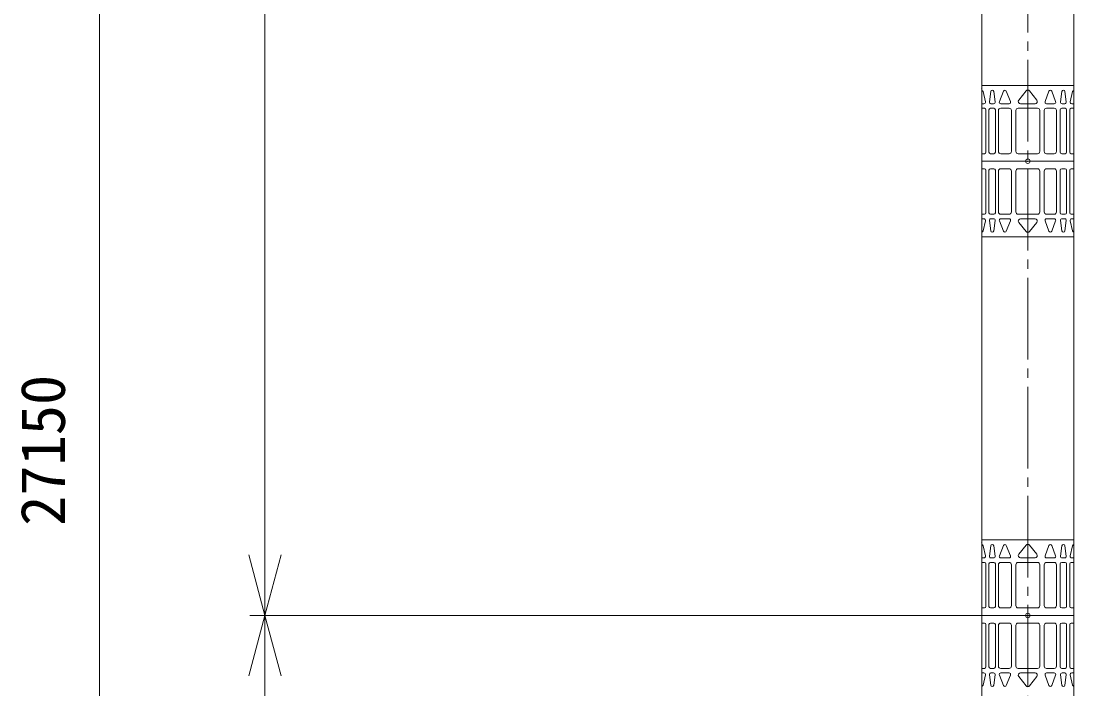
# Model space of a CAD drawing. Units: millimetres, scale not verified. Extents: x -17582 to 17444, y -25751 to 25749.
# Drawn here: x -17582 to -10622, y -4883 to -472 of the extents above; entities that cross this region are included whole.
import ezdxf
from ezdxf.enums import TextEntityAlignment as Align

# ---------------------------------------------------------------- set-up
doc = ezdxf.new("R2010")
doc.units = ezdxf.units.MM
doc.header["$LTSCALE"] = 60
doc.header["$PDMODE"] = 32
doc.header["$PDSIZE"] = 30
doc.linetypes.add('CHAIN2', pattern=[12, 9, -1, 1, -1])
for name, color, linetype, lineweight in [('0-3_05 寸法', 7, 'Continuous', 18), ('0-4_10 当社外形線', 7, 'Continuous', 18), ('0-5_12 当社中心線', 7, 'CHAIN2', 18)]:
    doc.layers.add(name, color=color, linetype=linetype, lineweight=lineweight)
doc.styles.add('ＭＳ ゴシック', font='')
doc.styles.get('ＭＳ ゴシック').set_extended_font_data('MS Gothic')

msp = doc.modelspace()

# ---------------------------------------------------------------- linework, layer by layer
at = {"layer": '0-3_05 寸法'}
for p, q in [((-17063.81, 10202.23), (-17063.81, -16147.77)), ((-15969.91, -3997.77), (-15969.91, 10202.23)), ((-15969.91, -4397.77), (-15969.91, -3997.77)), ((-11431.6, -4397.77), (-16069.91, -4397.77)), ((-11431.6, -4397.77), (-16069.91, -4397.77)), ((-11232.6, -4397.77), (-15970.41, -4397.77)), ((-15969.91, -4397.77), (-15969.91, -4797.77)), ((-15969.91, -7497.77), (-15969.91, -4797.77))]:
    msp.add_line(p, q, dxfattribs=at)
for points in [[(-15862.73, -3997.77), (-15969.91, -4397.77), (-16077.09, -3997.77)], [(-16077.09, -4797.77), (-15969.91, -4397.77), (-15862.73, -4797.77)]]:
    msp.add_lwpolyline(points, dxfattribs=at)
at = {"layer": '0-4_10 当社外形線'}
for p, q in [((-11231.6, 1602.23), (-11231.6, -1397.77)), ((-10622, -897.77), (-11231.6, -897.77)), ((-11235.5, -917.77), (-11235.5, -917.56)), ((-11207, -1005.06), (-11222.4, -937.26)), ((-11180.9, -1005.69), (-11172, -937.09)), ((-11152.4, -937.09), (-11143.6, -1005.69)), ((-11115.1, -1003.84), (-11087.8, -935.28)), ((-11069.4, -935.28), (-11041.6, -1003.84)), ((-10986.5, -993.46), (-10938.4, -932.65)), ((-10915.3, -932.65), (-10867.2, -993.46)), ((-10812.5, -1004.04), (-10787.1, -935.44)), ((-10768.5, -935.44), (-10743.2, -1004.04)), ((-10710.1, -1005.69), (-10701.2, -937.09)), ((-10681.7, -937.09), (-10672.8, -1005.69)), ((-10646.6, -1005.06), (-10631.3, -937.26)), ((-11231.6, -1017.77), (-11216.7, -1017.77)), ((-11153.3, -1017.77), (-11171.1, -1017.77)), ((-11050.8, -1017.77), (-11105.9, -1017.77)), ((-10879, -1017.77), (-10974.7, -1017.77)), ((-10752.5, -1017.77), (-10803.2, -1017.77)), ((-10682.5, -1017.77), (-10700.3, -1017.77)), ((-10622, -1017.77), (-10637, -1017.77)), ((-11213.5, -1047.77), (-11231.6, -1047.77)), ((-11203.5, -1337.77), (-11203.5, -1057.77)), ((-11183.5, -1057.77), (-11183.5, -1337.77)), ((-11151, -1047.77), (-11173.5, -1047.77)), ((-11141, -1337.77), (-11141, -1057.77)), ((-11121, -1062.77), (-11121, -1332.77)), ((-11050.7, -1047.77), (-11106, -1047.77)), ((-11035.7, -1332.77), (-11035.7, -1062.77)), ((-11005.7, -1062.77), (-11005.7, -1332.77)), ((-10863, -1047.77), (-10990.7, -1047.77)), ((-10848, -1332.77), (-10848, -1062.77)), ((-10818, -1062.77), (-10818, -1332.77)), ((-10752.7, -1047.77), (-10803, -1047.77)), ((-10737.7, -1332.77), (-10737.7, -1062.77)), ((-10712.7, -1057.77), (-10712.7, -1337.77)), ((-10680.2, -1047.77), (-10702.7, -1047.77)), ((-10670.2, -1337.77), (-10670.2, -1057.77)), ((-10650.2, -1337.77), (-10650.2, -1057.77)), ((-10640.2, -1047.77), (-10622, -1047.77)), ((-11231.6, -1347.77), (-11213.5, -1347.77)), ((-11173.5, -1347.77), (-11151, -1347.77)), ((-11106, -1347.77), (-11050.7, -1347.77)), ((-10990.7, -1347.77), (-10863, -1347.77)), ((-10803, -1347.77), (-10752.7, -1347.77)), ((-10702.7, -1347.77), (-10680.2, -1347.77)), ((-10622, -1347.77), (-10640.2, -1347.77)), ((-11231.6, -1397.77), (-11231.6, -4397.77)), ((-10622, -1397.77), (-11231.6, -1397.77)), ((-11231.6, -1447.77), (-11213.5, -1447.77)), ((-11203.5, -1457.77), (-11203.5, -1737.77)), ((-11183.5, -1737.77), (-11183.5, -1457.77)), ((-11173.5, -1447.77), (-11151, -1447.77)), ((-11141, -1457.77), (-11141, -1737.77)), ((-11106, -1447.77), (-11050.7, -1447.77)), ((-10990.7, -1447.77), (-10863, -1447.77)), ((-10803, -1447.77), (-10752.7, -1447.77)), ((-10712.7, -1737.77), (-10712.7, -1457.77)), ((-10702.7, -1447.77), (-10680.2, -1447.77)), ((-10670.2, -1457.77), (-10670.2, -1737.77)), ((-10650.2, -1457.77), (-10650.2, -1737.77)), ((-10622, -1447.77), (-10640.2, -1447.77)), ((-11121, -1732.77), (-11121, -1462.77)), ((-11035.7, -1462.77), (-11035.7, -1732.77)), ((-11005.7, -1732.77), (-11005.7, -1462.77)), ((-10848, -1462.77), (-10848, -1732.77)), ((-10818, -1732.77), (-10818, -1462.77)), ((-10737.7, -1462.77), (-10737.7, -1732.77)), ((-11213.5, -1747.77), (-11231.6, -1747.77)), ((-11231.6, -1777.77), (-11216.7, -1777.77)), ((-11207, -1790.48), (-11222.4, -1858.28)), ((-11180.9, -1789.84), (-11172, -1858.45)), ((-11151, -1747.77), (-11173.5, -1747.77)), ((-11153.3, -1777.77), (-11171.1, -1777.77)), ((-11152.4, -1858.45), (-11143.6, -1789.84)), ((-11115.1, -1791.69), (-11087.8, -1860.26)), ((-11050.7, -1747.77), (-11106, -1747.77)), ((-11050.8, -1777.77), (-11105.9, -1777.77)), ((-11069.4, -1860.26), (-11041.6, -1791.69)), ((-10863, -1747.77), (-10990.7, -1747.77)), ((-10986.5, -1802.07), (-10938.4, -1862.88)), ((-10879, -1777.77), (-10974.7, -1777.77)), ((-10915.3, -1862.88), (-10867.2, -1802.07)), ((-10812.5, -1791.49), (-10787.1, -1860.1)), ((-10752.5, -1777.77), (-10803.2, -1777.77)), ((-10752.7, -1747.77), (-10803, -1747.77)), ((-10768.5, -1860.1), (-10743.2, -1791.49)), ((-10710.1, -1789.84), (-10701.2, -1858.45)), ((-10680.2, -1747.77), (-10702.7, -1747.77)), ((-10682.5, -1777.77), (-10700.3, -1777.77)), ((-10681.7, -1858.45), (-10672.8, -1789.84)), ((-10646.6, -1790.48), (-10631.3, -1858.28)), ((-10640.2, -1747.77), (-10622, -1747.77)), ((-10622, -1777.77), (-10637, -1777.77)), ((-10622, -1897.77), (-11231.6, -1897.77)), ((-11235.5, -3917.77), (-11235.5, -3917.56)), ((-10622, -3897.77), (-11231.6, -3897.77)), ((-11207, -4005.06), (-11222.4, -3937.26)), ((-11180.9, -4005.69), (-11172, -3937.09)), ((-11152.4, -3937.09), (-11143.6, -4005.69)), ((-11115.1, -4003.84), (-11087.8, -3935.28)), ((-11069.4, -3935.28), (-11041.6, -4003.84)), ((-10986.5, -3993.46), (-10938.4, -3932.65)), ((-10915.3, -3932.65), (-10867.2, -3993.46)), ((-10812.5, -4004.04), (-10787.1, -3935.44)), ((-10768.5, -3935.44), (-10743.2, -4004.04)), ((-10710.1, -4005.69), (-10701.2, -3937.09)), ((-10681.7, -3937.09), (-10672.8, -4005.69)), ((-10646.6, -4005.06), (-10631.3, -3937.26)), ((-11231.6, -4017.77), (-11216.7, -4017.77)), ((-11153.3, -4017.77), (-11171.1, -4017.77)), ((-11050.8, -4017.77), (-11105.9, -4017.77)), ((-10879, -4017.77), (-10974.7, -4017.77)), ((-10752.5, -4017.77), (-10803.2, -4017.77)), ((-10682.5, -4017.77), (-10700.3, -4017.77)), ((-10622, -4017.77), (-10637, -4017.77)), ((-11213.5, -4047.77), (-11231.6, -4047.77)), ((-11203.5, -4337.77), (-11203.5, -4057.77)), ((-11183.5, -4057.77), (-11183.5, -4337.77)), ((-11151, -4047.77), (-11173.5, -4047.77)), ((-11141, -4337.77), (-11141, -4057.77)), ((-11121, -4062.77), (-11121, -4332.77)), ((-11050.7, -4047.77), (-11106, -4047.77)), ((-11035.7, -4332.77), (-11035.7, -4062.77)), ((-11005.7, -4062.77), (-11005.7, -4332.77)), ((-10863, -4047.77), (-10990.7, -4047.77)), ((-10848, -4332.77), (-10848, -4062.77)), ((-10818, -4062.77), (-10818, -4332.77)), ((-10752.7, -4047.77), (-10803, -4047.77)), ((-10737.7, -4332.77), (-10737.7, -4062.77)), ((-10712.7, -4057.77), (-10712.7, -4337.77)), ((-10680.2, -4047.77), (-10702.7, -4047.77)), ((-10670.2, -4337.77), (-10670.2, -4057.77)), ((-10650.2, -4337.77), (-10650.2, -4057.77)), ((-10640.2, -4047.77), (-10622, -4047.77)), ((-11231.6, -4347.77), (-11213.5, -4347.77)), ((-11173.5, -4347.77), (-11151, -4347.77)), ((-11106, -4347.77), (-11050.7, -4347.77)), ((-10990.7, -4347.77), (-10863, -4347.77)), ((-10803, -4347.77), (-10752.7, -4347.77)), ((-10702.7, -4347.77), (-10680.2, -4347.77)), ((-10622, -4347.77), (-10640.2, -4347.77)), ((-11231.6, -4397.77), (-11231.6, -7897.77)), ((-10622, -4397.77), (-11231.6, -4397.77)), ((-11231.6, -4447.77), (-11213.5, -4447.77)), ((-11173.5, -4447.77), (-11151, -4447.77)), ((-11106, -4447.77), (-11050.7, -4447.77)), ((-10990.7, -4447.77), (-10863, -4447.77)), ((-10803, -4447.77), (-10752.7, -4447.77)), ((-10702.7, -4447.77), (-10680.2, -4447.77)), ((-10622, -4447.77), (-10640.2, -4447.77)), ((-11203.5, -4457.77), (-11203.5, -4737.77)), ((-11183.5, -4737.77), (-11183.5, -4457.77)), ((-11141, -4457.77), (-11141, -4737.77)), ((-11121, -4732.77), (-11121, -4462.77)), ((-11035.7, -4462.77), (-11035.7, -4732.77)), ((-11005.7, -4732.77), (-11005.7, -4462.77)), ((-10848, -4462.77), (-10848, -4732.77)), ((-10818, -4732.77), (-10818, -4462.77)), ((-10737.7, -4462.77), (-10737.7, -4732.77)), ((-10712.7, -4737.77), (-10712.7, -4457.77)), ((-10670.2, -4457.77), (-10670.2, -4737.77)), ((-10650.2, -4457.77), (-10650.2, -4737.77)), ((-11213.5, -4747.77), (-11231.6, -4747.77)), ((-11231.6, -4777.77), (-11216.7, -4777.77)), ((-11207, -4790.48), (-11222.4, -4858.28)), ((-11180.9, -4789.84), (-11172, -4858.45)), ((-11151, -4747.77), (-11173.5, -4747.77)), ((-11153.3, -4777.77), (-11171.1, -4777.77)), ((-11152.4, -4858.45), (-11143.6, -4789.84)), ((-11115.1, -4791.69), (-11087.8, -4860.26)), ((-11050.7, -4747.77), (-11106, -4747.77)), ((-11050.8, -4777.77), (-11105.9, -4777.77)), ((-11069.4, -4860.26), (-11041.6, -4791.69)), ((-10863, -4747.77), (-10990.7, -4747.77)), ((-10986.5, -4802.07), (-10938.4, -4862.88)), ((-10879, -4777.77), (-10974.7, -4777.77)), ((-10915.3, -4862.88), (-10867.2, -4802.07)), ((-10812.5, -4791.49), (-10787.1, -4860.1)), ((-10752.5, -4777.77), (-10803.2, -4777.77)), ((-10752.7, -4747.77), (-10803, -4747.77)), ((-10768.5, -4860.1), (-10743.2, -4791.49)), ((-10710.1, -4789.84), (-10701.2, -4858.45)), ((-10680.2, -4747.77), (-10702.7, -4747.77)), ((-10682.5, -4777.77), (-10700.3, -4777.77)), ((-10681.7, -4858.45), (-10672.8, -4789.84)), ((-10646.6, -4790.48), (-10631.3, -4858.28)), ((-10640.2, -4747.77), (-10622, -4747.77)), ((-10622, -4777.77), (-10637, -4777.77))]:
    msp.add_line(p, q, dxfattribs=at)
for points in [[(-11231.6, 1602.23), (-10622, 1602.23), (-10622, -1397.77)], [(-11231.6, -1397.77), (-10622, -1397.77), (-10622, -4397.77)], [(-11231.6, -4397.77), (-10622, -4397.77), (-10622, -7897.77)]]:
    msp.add_lwpolyline(points, dxfattribs=at)
for centre, radius, start, end in [((-11232.1, -939.46), 10, 12.7481, 87.1108), ((-11162.2, -939.16), 10, 11.9877, 168.012), ((-11078.6, -939.2), 10, 23.1005, 156.9), ((-10926.8, -941.95), 15, 38.3283, 141.672), ((-10777.8, -939.16), 10, 21.8778, 158.122), ((-10691.4, -939.16), 10, 11.9877, 168.012), ((-10621.5, -939.46), 10, 92.8892, 167.252), ((-11216.7, -1007.77), 10, 270, 15.7318), ((-11171.1, -1007.77), 10, 168.012, 270), ((-11153.3, -1007.77), 10, 270, 11.9877), ((-11105.9, -1007.77), 10, 156.9, 270), ((-11050.8, -1007.77), 10, 270, 23.1005), ((-10974.7, -1002.77), 15, 141.672, 270), ((-10879, -1002.77), 15, 270, 38.3283), ((-10803.2, -1007.77), 10, 158.122, 270), ((-10752.5, -1007.77), 10, 270, 21.8778), ((-10700.3, -1007.77), 10, 168.012, 270), ((-10682.5, -1007.77), 10, 270, 11.9877), ((-10637, -1007.77), 10, 164.268, 270), ((-11213.5, -1057.77), 10, 0, 90), ((-11173.5, -1057.77), 10, 90, 180), ((-11151, -1057.77), 10, 0, 90), ((-11106, -1062.77), 15, 90, 180), ((-11050.7, -1062.77), 15, 0, 90), ((-10990.7, -1062.77), 15, 90, 180), ((-10863, -1062.77), 15, 0, 90), ((-10803, -1062.77), 15, 90, 180), ((-10752.7, -1062.77), 15, 0, 90), ((-10702.7, -1057.77), 10, 90, 180), ((-10680.2, -1057.77), 10, 0, 90), ((-10640.2, -1057.77), 10, 90, 180), ((-11213.5, -1337.77), 10, 270, 0), ((-11173.5, -1337.77), 10, 180, 270), ((-11151, -1337.77), 10, 270, 0), ((-11106, -1332.77), 15, 180, 270), ((-11050.7, -1332.77), 15, 270, 0), ((-10990.7, -1332.77), 15, 180, 270), ((-10863, -1332.77), 15, 270, 0), ((-10803, -1332.77), 15, 180, 270), ((-10752.7, -1332.77), 15, 270, 0), ((-10702.7, -1337.77), 10, 180, 270), ((-10680.2, -1337.77), 10, 270, 0), ((-10640.2, -1337.77), 10, 180, 270), ((-11213.5, -1457.77), 10, 0, 90), ((-11173.5, -1457.77), 10, 90, 180), ((-11151, -1457.77), 10, 0, 90), ((-11106, -1462.77), 15, 90, 180), ((-11050.7, -1462.77), 15, 0, 90), ((-10990.7, -1462.77), 15, 90, 180), ((-10863, -1462.77), 15, 0, 90), ((-10803, -1462.77), 15, 90, 180), ((-10752.7, -1462.77), 15, 0, 90), ((-10702.7, -1457.77), 10, 90, 180), ((-10680.2, -1457.77), 10, 0, 90), ((-10640.2, -1457.77), 10, 90, 180), ((-11213.5, -1737.77), 10, 270, 0), ((-11173.5, -1737.77), 10, 180, 270), ((-11151, -1737.77), 10, 270, 0), ((-11106, -1732.77), 15, 180, 270), ((-11050.7, -1732.77), 15, 270, 0), ((-10990.7, -1732.77), 15, 180, 270), ((-10863, -1732.77), 15, 270, 0), ((-10803, -1732.77), 15, 180, 270), ((-10752.7, -1732.77), 15, 270, 0), ((-10702.7, -1737.77), 10, 180, 270), ((-10680.2, -1737.77), 10, 270, 0), ((-10640.2, -1737.77), 10, 180, 270), ((-11216.7, -1787.77), 10, 344.268, 90), ((-11171.1, -1787.77), 10, 90, 191.988), ((-11153.3, -1787.77), 10, 348.012, 90), ((-11105.9, -1787.77), 10, 90, 203.1), ((-11050.8, -1787.77), 10, 336.9, 90), ((-10974.7, -1792.77), 15, 90, 218.328), ((-10879, -1792.77), 15, 321.672, 90), ((-10803.2, -1787.77), 10, 90, 201.878), ((-10752.5, -1787.77), 10, 338.122, 90), ((-10700.3, -1787.77), 10, 90, 191.988), ((-10682.5, -1787.77), 10, 348.012, 90), ((-10637, -1787.77), 10, 90, 195.732), ((-11232.1, -1856.07), 10, 272.889, 347.252), ((-11162.2, -1856.37), 10, 191.988, 348.012), ((-11078.6, -1856.33), 10, 203.1, 336.9), ((-10926.8, -1853.58), 15, 218.328, 321.672), ((-10777.8, -1856.37), 10, 201.878, 338.122), ((-10691.4, -1856.37), 10, 191.988, 348.012), ((-10621.5, -1856.07), 10, 192.748, 267.111), ((-11232.1, -3939.46), 10, 12.7481, 87.1108), ((-11162.2, -3939.16), 10, 11.9877, 168.012), ((-11078.6, -3939.2), 10, 23.1005, 156.9), ((-10926.8, -3941.95), 15, 38.3283, 141.672), ((-10777.8, -3939.16), 10, 21.8778, 158.122), ((-10691.4, -3939.16), 10, 11.9877, 168.012), ((-10621.5, -3939.46), 10, 92.8892, 167.252), ((-11216.7, -4007.77), 10, 270, 15.7318), ((-11171.1, -4007.77), 10, 168.012, 270), ((-11153.3, -4007.77), 10, 270, 11.9877), ((-11105.9, -4007.77), 10, 156.9, 270), ((-11050.8, -4007.77), 10, 270, 23.1005), ((-10974.7, -4002.77), 15, 141.672, 270), ((-10879, -4002.77), 15, 270, 38.3283), ((-10803.2, -4007.77), 10, 158.122, 270), ((-10752.5, -4007.77), 10, 270, 21.8778), ((-10700.3, -4007.77), 10, 168.012, 270), ((-10682.5, -4007.77), 10, 270, 11.9877), ((-10637, -4007.77), 10, 164.268, 270), ((-11213.5, -4057.77), 10, 0, 90), ((-11173.5, -4057.77), 10, 90, 180), ((-11151, -4057.77), 10, 0, 90), ((-11106, -4062.77), 15, 90, 180), ((-11050.7, -4062.77), 15, 0, 90), ((-10990.7, -4062.77), 15, 90, 180), ((-10863, -4062.77), 15, 0, 90), ((-10803, -4062.77), 15, 90, 180), ((-10752.7, -4062.77), 15, 0, 90), ((-10702.7, -4057.77), 10, 90, 180), ((-10680.2, -4057.77), 10, 0, 90), ((-10640.2, -4057.77), 10, 90, 180), ((-11213.5, -4337.77), 10, 270, 0), ((-11173.5, -4337.77), 10, 180, 270), ((-11151, -4337.77), 10, 270, 0), ((-11106, -4332.77), 15, 180, 270), ((-11050.7, -4332.77), 15, 270, 0), ((-10990.7, -4332.77), 15, 180, 270), ((-10863, -4332.77), 15, 270, 0), ((-10803, -4332.77), 15, 180, 270), ((-10752.7, -4332.77), 15, 270, 0), ((-10702.7, -4337.77), 10, 180, 270), ((-10680.2, -4337.77), 10, 270, 0), ((-10640.2, -4337.77), 10, 180, 270), ((-11213.5, -4457.77), 10, 0, 90), ((-11173.5, -4457.77), 10, 90, 180), ((-11151, -4457.77), 10, 0, 90), ((-11106, -4462.77), 15, 90, 180), ((-11050.7, -4462.77), 15, 0, 90), ((-10990.7, -4462.77), 15, 90, 180), ((-10863, -4462.77), 15, 0, 90), ((-10803, -4462.77), 15, 90, 180), ((-10752.7, -4462.77), 15, 0, 90), ((-10702.7, -4457.77), 10, 90, 180), ((-10680.2, -4457.77), 10, 0, 90), ((-10640.2, -4457.77), 10, 90, 180), ((-11216.7, -4787.77), 10, 344.268, 90), ((-11213.5, -4737.77), 10, 270, 0), ((-11173.5, -4737.77), 10, 180, 270), ((-11171.1, -4787.77), 10, 90, 191.988), ((-11153.3, -4787.77), 10, 348.012, 90), ((-11151, -4737.77), 10, 270, 0), ((-11106, -4732.77), 15, 180, 270), ((-11105.9, -4787.77), 10, 90, 203.1), ((-11050.8, -4787.77), 10, 336.9, 90), ((-11050.7, -4732.77), 15, 270, 0), ((-10990.7, -4732.77), 15, 180, 270), ((-10974.7, -4792.77), 15, 90, 218.328), ((-10879, -4792.77), 15, 321.672, 90), ((-10863, -4732.77), 15, 270, 0), ((-10803, -4732.77), 15, 180, 270), ((-10803.2, -4787.77), 10, 90, 201.878), ((-10752.7, -4732.77), 15, 270, 0), ((-10752.5, -4787.77), 10, 338.122, 90), ((-10702.7, -4737.77), 10, 180, 270), ((-10700.3, -4787.77), 10, 90, 191.988), ((-10682.5, -4787.77), 10, 348.012, 90), ((-10680.2, -4737.77), 10, 270, 0), ((-10640.2, -4737.77), 10, 180, 270), ((-10637, -4787.77), 10, 90, 195.732), ((-11232.1, -4856.07), 10, 272.889, 347.252), ((-11162.2, -4856.37), 10, 191.988, 348.012), ((-11078.6, -4856.33), 10, 203.1, 336.9), ((-10926.8, -4853.58), 15, 218.328, 321.672), ((-10777.8, -4856.37), 10, 201.878, 338.122), ((-10691.4, -4856.37), 10, 191.988, 348.012), ((-10621.5, -4856.07), 10, 192.748, 267.111)]:
    msp.add_arc(centre, radius, start, end, dxfattribs=at)
for p in [(-10926.8, -1397.77), (-10926.8, -4397.77)]:
    msp.add_point(p, dxfattribs=at)
at = {"layer": '0-5_12 当社中心線'}
msp.add_line((-10926.8, -17107.77), (-10926.8, 10100.23), dxfattribs=at)

# ---------------------------------------------------------------- texts
at = {"layer": '0-3_05 寸法', "style": 'ＭＳ ゴシック'}
msp.add_text('27150', height=293.3, rotation=90, dxfattribs=at).set_placement((-17203.81, -3806.1), align=Align.BOTTOM_LEFT)

doc.saveas('drawing.dxf')
